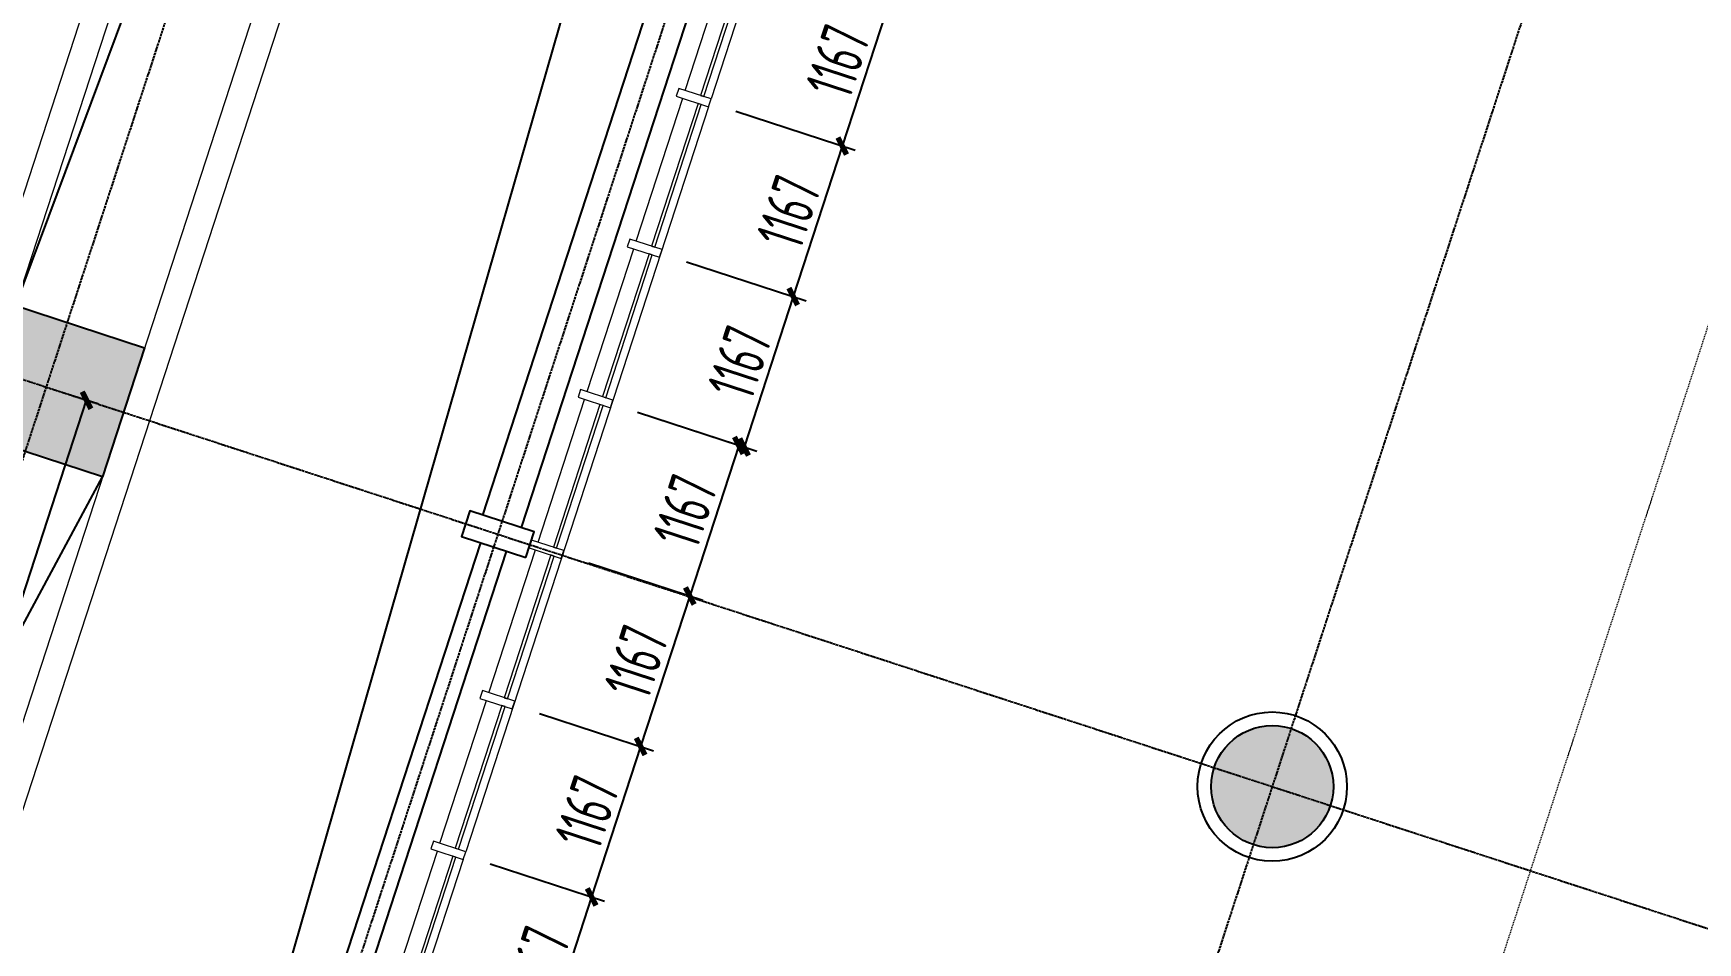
# Model space of a CAD drawing. Header units: millimetres. Extents: x 11515858 to 24947533, y -12764720 to -6305528.
# Drawn here: x 11861204 to 11873465, y -6348031 to -6341330 of the extents above; entities that cross this region are included whole.
import ezdxf

# ---------------------------------------------------------------- set-up
doc = ezdxf.new("R2010")
doc.units = ezdxf.units.MM
doc.header["$LTSCALE"] = 10
for name, pattern in [('A2-RG-AXIS$0$CENTER', [2, 1.25, -0.25, 0.25, -0.25]), ('A2-RG-AXIS$0$DOTE', [2.42, 2, -0.2, 0.02, -0.2]), ('A2-RI-F3$0$HIDDEN', [0.375, 0.25, -0.125]), ('A2-RI-F3$0$Overhead 1_16_', [2.579687, 1.5875, -0.992188])]:
    doc.linetypes.add(name, pattern=pattern)
for name, color, linetype in [('A2-RB-F3$0$A-DIMS-100', 1, 'Continuous'), ('A2-RG-AXIS$0$A-GRID', 1, 'A2-RG-AXIS$0$CENTER'), ('A2-RI-F3$0$A-BEAM-PLAN-S', 2, 'Continuous'), ('A2-RI-F3$0$A-COLS-PLAN-C', 7, 'Continuous'), ('A2-RI-F3$0$A-SYMB-VOID', 35, 'Continuous'), ('A2-RS-F3$0$A-HATH-GRAY', 8, 'Continuous'), ('A2-RS-F3$0$A-WALL-CONC', 6, 'Continuous')]:
    doc.layers.add(name, color=color, linetype=linetype)
for name, color, linetype, lineweight in [('A2-RI-F3$0$A-FLOR-OVHD', 8, 'A2-RI-F3$0$Overhead 1_16_', 5), ('A2-RI-F3$0$A-GLAZ', 140, 'Continuous', 5), ('A2-RI-F3$0$A-GLAZ-CWMG', 3, 'Continuous', 5), ('A2-RI-F3$0$A-WALL', 7, 'Continuous', 5)]:
    doc.layers.add(name, color=color, linetype=linetype, lineweight=lineweight)
doc.styles.add('A2-RB-F3$0$XD2008', font='hzs.shx', dxfattribs={"width": 0.7, "bigfont": 'hztxt.shx'})
doc.dimstyles.new('A2-RB-F3$0$XD100$0', dxfattribs={"dimscale": 100, "dimtxt": 3.5, "dimasz": 1, "dimexe": 1, "dimexo": 2, "dimgap": 0.5, "dimtad": 1, "dimdec": 0, "dimdsep": 46, "dimtxsty": 'A2-RB-F3$0$XD2008', "dimblk1": 'A2-RB-F3$0$_ArchTick', "dimblk2": 'A2-RB-F3$0$_ArchTick', "dimsah": 1, "dimcen": 2.5, "dimclrt": 4, "dimaunit": 1, "dimadec": 0, "dimazin": 0, "dimtfac": 1, "dimtdec": 0, "dimtix": 1, "dimtmove": 1, "dimatfit": 3, "dimfxl": 0, "dimtolj": 1, "dimtzin": 0, "dimarcsym": 0})

# ---------------------------------------------------------------- blocks, each defined once
blk = doc.blocks.new('A2-RG-AXIS')
at = {"layer": 'A2-RG-AXIS$0$A-GRID', "linetype": 'A2-RG-AXIS$0$DOTE'}
for p, q in [((11869345.5, -6319247.1), (11856184.8, -6359624.4)), ((11872673.2, -6320331.8), (11859512.5, -6360709)), ((11878378.1, -6322191.3), (11865217.4, -6362568.5)), ((11836628.7, -6335895.9), (11874589.4, -6348268.9))]:
    blk.add_line(p, q, dxfattribs=at)
blk = doc.blocks.new('A2-RB-F3$0$_ArchTick')
at = {"color": 0, "linetype": 'ByBlock', "const_width": 0.4}
blk.add_lwpolyline([(-0.5, -0.5), (0.5, 0.5)], dxfattribs=at)
blk = doc.blocks.new('*D770')
at = {"layer": 'A2-RB-F3$0$A-DIMS-100', "color": 0, "lineweight": -2, "transparency": 16777216}
for p, q in [((11866739, -6340795), (11867620, -6341082)), ((11867525, -6341051), (11867163, -6342161)), ((11866378, -6341905), (11867258, -6342192))]:
    blk.add_line(p, q, dxfattribs=at)
at = {"layer": 'Defpoints', "color": 0, "transparency": 16777216}
for p in [(11866549, -6340734), (11866188, -6341843), (11867163, -6342161)]:
    blk.add_point(p, dxfattribs=at)
at = {"layer": 'A2-RB-F3$0$A-DIMS-100', "color": 0, "lineweight": -2, "transparency": 16777216, "xscale": 100, "yscale": 100, "zscale": 100}
for p, rotation in [((11867525, -6341051), 71.94704049338493), ((11867163, -6342161), 251.9470404933849)]:
    blk.add_blockref('A2-RB-F3$0$_ArchTick', p, dxfattribs=dict(at, rotation=rotation))
at = {"layer": 'A2-RB-F3$0$A-DIMS-100', "color": 4, "transparency": 16777216, "insert": (11867130, -6341536), "char_height": 350, "attachment_point": 5, "rotation": 71.947, "style": 'A2-RB-F3$0$XD2008'}
blk.add_mtext('\\A1;1167', dxfattribs=at)
blk = doc.blocks.new('*D771')
at = {"layer": 'A2-RB-F3$0$A-DIMS-100', "color": 0, "lineweight": -2, "transparency": 16777216}
for p, q in [((11866378, -6341905), (11867258, -6342192)), ((11867163, -6342161), (11866802, -6343270)), ((11866016, -6343014), (11866897, -6343301))]:
    blk.add_line(p, q, dxfattribs=at)
at = {"layer": 'Defpoints', "color": 0, "transparency": 16777216}
for p in [(11866188, -6341843), (11865826, -6342952), (11866802, -6343270)]:
    blk.add_point(p, dxfattribs=at)
at = {"layer": 'A2-RB-F3$0$A-DIMS-100', "color": 0, "lineweight": -2, "transparency": 16777216, "xscale": 100, "yscale": 100, "zscale": 100}
for p, rotation in [((11867163, -6342161), 71.94704049328381), ((11866802, -6343270), 251.9470404932838)]:
    blk.add_blockref('A2-RB-F3$0$_ArchTick', p, dxfattribs=dict(at, rotation=rotation))
at = {"layer": 'A2-RB-F3$0$A-DIMS-100', "color": 4, "transparency": 16777216, "insert": (11866768, -6342646), "char_height": 350, "attachment_point": 5, "rotation": 71.947, "style": 'A2-RB-F3$0$XD2008'}
blk.add_mtext('\\A1;1167', dxfattribs=at)
blk = doc.blocks.new('*D772')
at = {"layer": 'A2-RB-F3$0$A-DIMS-100', "color": 0, "lineweight": -2, "transparency": 16777216}
for p, q in [((11866016, -6343014), (11866897, -6343301)), ((11866802, -6343270), (11866440, -6344379)), ((11865655, -6344123), (11866535, -6344410))]:
    blk.add_line(p, q, dxfattribs=at)
at = {"layer": 'Defpoints', "color": 0, "transparency": 16777216}
for p in [(11865826, -6342952), (11865464, -6344061), (11866440, -6344379)]:
    blk.add_point(p, dxfattribs=at)
at = {"layer": 'A2-RB-F3$0$A-DIMS-100', "color": 0, "lineweight": -2, "transparency": 16777216, "xscale": 100, "yscale": 100, "zscale": 100}
for p, rotation in [((11866802, -6343270), 71.94704049338493), ((11866440, -6344379), 251.9470404933849)]:
    blk.add_blockref('A2-RB-F3$0$_ArchTick', p, dxfattribs=dict(at, rotation=rotation))
at = {"layer": 'A2-RB-F3$0$A-DIMS-100', "color": 4, "transparency": 16777216, "insert": (11866407, -6343755), "char_height": 350, "attachment_point": 5, "rotation": 71.947, "style": 'A2-RB-F3$0$XD2008'}
blk.add_mtext('\\A1;1167', dxfattribs=at)
blk = doc.blocks.new('*D773')
at = {"layer": 'A2-RB-F3$0$A-DIMS-100', "color": 0, "lineweight": -2, "transparency": 16777216}
for p, q in [((11865655, -6344123), (11866496, -6344398)), ((11866401, -6344367), (11866040, -6345476)), ((11865293, -6345232), (11866135, -6345507))]:
    blk.add_line(p, q, dxfattribs=at)
at = {"layer": 'Defpoints', "color": 0, "transparency": 16777216}
for p in [(11865464, -6344061), (11865103, -6345170), (11866040, -6345476)]:
    blk.add_point(p, dxfattribs=at)
at = {"layer": 'A2-RB-F3$0$A-DIMS-100', "color": 0, "lineweight": -2, "transparency": 16777216, "xscale": 100, "yscale": 100, "zscale": 100}
for p, rotation in [((11866401, -6344367), 71.94704049328381), ((11866040, -6345476), 251.9470404932838)]:
    blk.add_blockref('A2-RB-F3$0$_ArchTick', p, dxfattribs=dict(at, rotation=rotation))
at = {"layer": 'A2-RB-F3$0$A-DIMS-100', "color": 4, "transparency": 16777216, "insert": (11866006, -6344851), "char_height": 350, "attachment_point": 5, "rotation": 71.947, "style": 'A2-RB-F3$0$XD2008'}
blk.add_mtext('\\A1;1167', dxfattribs=at)
blk = doc.blocks.new('*D774')
at = {"layer": 'A2-RB-F3$0$A-DIMS-100', "color": 0, "lineweight": -2, "transparency": 16777216}
for p, q in [((11865293, -6345232), (11866135, -6345507)), ((11866040, -6345476), (11865678, -6346585)), ((11864932, -6346342), (11865773, -6346616))]:
    blk.add_line(p, q, dxfattribs=at)
at = {"layer": 'Defpoints', "color": 0, "transparency": 16777216}
for p in [(11865103, -6345170), (11864741, -6346280), (11865678, -6346585)]:
    blk.add_point(p, dxfattribs=at)
at = {"layer": 'A2-RB-F3$0$A-DIMS-100', "color": 0, "lineweight": -2, "transparency": 16777216, "xscale": 100, "yscale": 100, "zscale": 100}
for p, rotation in [((11866040, -6345476), 71.94704049338493), ((11865678, -6346585), 251.9470404933849)]:
    blk.add_blockref('A2-RB-F3$0$_ArchTick', p, dxfattribs=dict(at, rotation=rotation))
at = {"layer": 'A2-RB-F3$0$A-DIMS-100', "color": 4, "transparency": 16777216, "insert": (11865645, -6345961), "char_height": 350, "attachment_point": 5, "rotation": 71.947, "style": 'A2-RB-F3$0$XD2008'}
blk.add_mtext('\\A1;1167', dxfattribs=at)
blk = doc.blocks.new('*D775')
at = {"layer": 'A2-RB-F3$0$A-DIMS-100', "color": 0, "lineweight": -2, "transparency": 16777216}
for p, q in [((11864932, -6346342), (11865773, -6346616)), ((11865678, -6346585), (11865317, -6347694)), ((11864570, -6347451), (11865412, -6347725))]:
    blk.add_line(p, q, dxfattribs=at)
at = {"layer": 'Defpoints', "color": 0, "transparency": 16777216}
for p in [(11864741, -6346280), (11864380, -6347389), (11865317, -6347694)]:
    blk.add_point(p, dxfattribs=at)
at = {"layer": 'A2-RB-F3$0$A-DIMS-100', "color": 0, "lineweight": -2, "transparency": 16777216, "xscale": 100, "yscale": 100, "zscale": 100}
for p, rotation in [((11865678, -6346585), 71.94704049337078), ((11865317, -6347694), 251.9470404933707)]:
    blk.add_blockref('A2-RB-F3$0$_ArchTick', p, dxfattribs=dict(at, rotation=rotation))
at = {"layer": 'A2-RB-F3$0$A-DIMS-100', "color": 4, "transparency": 16777216, "insert": (11865283, -6347070), "char_height": 350, "attachment_point": 5, "rotation": 71.947, "style": 'A2-RB-F3$0$XD2008'}
blk.add_mtext('\\A1;1167', dxfattribs=at)
blk = doc.blocks.new('*D776')
at = {"layer": 'A2-RB-F3$0$A-DIMS-100', "color": 0, "lineweight": -2, "transparency": 16777216}
for p, q in [((11864570, -6347451), (11865412, -6347725)), ((11865317, -6347694), (11864955, -6348804)), ((11864208, -6348560), (11865050, -6348835))]:
    blk.add_line(p, q, dxfattribs=at)
at = {"layer": 'Defpoints', "color": 0, "transparency": 16777216}
for p in [(11864380, -6347389), (11864018, -6348498), (11864955, -6348804)]:
    blk.add_point(p, dxfattribs=at)
at = {"layer": 'A2-RB-F3$0$A-DIMS-100', "color": 0, "lineweight": -2, "transparency": 16777216, "xscale": 100, "yscale": 100, "zscale": 100}
for p, rotation in [((11865317, -6347694), 71.94704049336718), ((11864955, -6348804), 251.9470404933672)]:
    blk.add_blockref('A2-RB-F3$0$_ArchTick', p, dxfattribs=dict(at, rotation=rotation))
at = {"layer": 'A2-RB-F3$0$A-DIMS-100', "color": 4, "transparency": 16777216, "insert": (11864922, -6348179), "char_height": 350, "attachment_point": 5, "rotation": 71.947, "style": 'A2-RB-F3$0$XD2008'}
blk.add_mtext('\\A1;1167', dxfattribs=at)
blk = doc.blocks.new('*D664')
at = {"layer": 'A2-RB-F3$0$A-DIMS-100', "color": 0, "lineweight": -2, "transparency": 16777216}
for p, q in [((11860527, -6347314), (11861596, -6344034)), ((11861678, -6344061), (11861501, -6344003)), ((11860609, -6347341), (11860432, -6347283))]:
    blk.add_line(p, q, dxfattribs=at)
at = {"layer": 'Defpoints', "color": 0, "transparency": 16777216}
for p in [(11861596, -6344034), (11861869, -6344123), (11860799, -6347403)]:
    blk.add_point(p, dxfattribs=at)
at = {"layer": 'A2-RB-F3$0$A-DIMS-100', "color": 0, "lineweight": -2, "transparency": 16777216, "xscale": 100, "yscale": 100, "zscale": 100}
for p, rotation in [((11861596, -6344034), 71.94700741491974), ((11860527, -6347314), 251.9470074149197)]:
    blk.add_blockref('A2-RB-F3$0$_ArchTick', p, dxfattribs=dict(at, rotation=rotation))
at = {"layer": 'A2-RB-F3$0$A-DIMS-100', "color": 4, "transparency": 16777216, "insert": (11860848, -6345604), "char_height": 350, "attachment_point": 5, "rotation": 71.947, "style": 'A2-RB-F3$0$XD2008'}
blk.add_mtext('\\A1;3450', dxfattribs=at)
blk = doc.blocks.new('A2-RI-F3$0$System Panel - Glazed - Frit-5394266-Documents - Level 3')
at = {"layer": 'A2-RI-F3$0$A-GLAZ', "lineweight": 13}
for p, q in [((553, 44), (-553, 44)), ((-553, 44), (-553, 19)), ((-553, 19), (553, 19)), ((553, 19), (553, 44))]:
    blk.add_line(p, q, dxfattribs=at)
blk = doc.blocks.new('A2-RI-F3$0$System Panel - Glazed - Frit-5347630-Documents - Level 3')
at = {"layer": 'A2-RI-F3$0$A-GLAZ', "lineweight": 13}
for p, q in [((553, 44), (-553, 44)), ((-553, 44), (-553, 19)), ((-553, 19), (553, 19)), ((553, 19), (553, 44))]:
    blk.add_line(p, q, dxfattribs=at)
blk = doc.blocks.new('A2-RI-F3$0$Rectangular Mullion - 60mm x 200mm-V14-Documents - Level 3')
at = {"layer": 'A2-RI-F3$0$A-GLAZ-CWMG', "lineweight": 20}
for p, q in [((-30, 150), (30, 150)), ((-30, -100), (-30, 150)), ((30, 150), (30, -100)), ((30, -100), (-30, -100))]:
    blk.add_line(p, q, dxfattribs=at)
blk = doc.blocks.new('A2-RI-F3$0$System Panel - Glazed - Frit-5394269-Documents - Level 3')
at = {"layer": 'A2-RI-F3$0$A-GLAZ', "lineweight": 13}
for p, q in [((553, 44), (-553, 44)), ((-553, 44), (-553, 19)), ((-553, 19), (553, 19)), ((553, 19), (553, 44))]:
    blk.add_line(p, q, dxfattribs=at)
blk = doc.blocks.new('A2-RI-F3$0$System Panel - Glazed - Frit-5394282-Documents - Level 3')
at = {"layer": 'A2-RI-F3$0$A-GLAZ', "lineweight": 13}
for p, q in [((553, 44), (-553, 44)), ((-553, 44), (-553, 19)), ((-553, 19), (553, 19)), ((553, 19), (553, 44))]:
    blk.add_line(p, q, dxfattribs=at)
blk = doc.blocks.new('A2-RI-F3$0$System Panel - Glazed - Frit-5394280-Documents - Level 3')
at = {"layer": 'A2-RI-F3$0$A-GLAZ', "lineweight": 13}
for p, q in [((553, 44), (-553, 44)), ((-553, 44), (-553, 19)), ((-553, 19), (553, 19)), ((553, 19), (553, 44))]:
    blk.add_line(p, q, dxfattribs=at)
blk = doc.blocks.new('A2-RI-F3$0$Rectangular Mullion - 60mm x 200mm-3663804-Documents - Level 3')
at = {"layer": 'A2-RI-F3$0$A-GLAZ-CWMG'}
blk.add_line((91287, -26247), (91287, -27354), dxfattribs=at)
blk = doc.blocks.new('A2-RI-F3$0$Rectangular Mullion - 60mm x 200mm-V42-Documents - Level 3')
at = {"layer": 'A2-RI-F3$0$A-GLAZ-CWMG'}
blk.add_line((91287, -33247), (91287, -34354), dxfattribs=at)
blk = doc.blocks.new('A2-RI-F3')
blk.add_circle((11870330.7, -6346880.8), 550)
at = {"layer": 'A2-RI-F3$0$A-BEAM-PLAN-S'}
for p, q in [((11864514.2, -6344879.8), (11866621.5, -6338414.5)), ((11864799.4, -6344972.7), (11866906.7, -6338507.5)), ((11862392.4, -6351550.7), (11864499.7, -6345085.4)), ((11863164.1, -6349828.6), (11864689.9, -6345147.4))]:
    blk.add_line(p, q, dxfattribs=at)
at = {"layer": 'A2-RI-F3$0$A-COLS-PLAN-C'}
blk.add_lwpolyline([(11864832.4, -6345193.8), (11864894.4, -6345003.7), (11864419, -6344848.7), (11864357, -6345038.9)], close=True, dxfattribs=at)
at = {"layer": 'A2-RI-F3$0$A-FLOR-OVHD', "ltscale": 0.5}
blk.add_line((11879356.1, -6325645.4), (11871959.5, -6348337.9), dxfattribs=at)
at = {"layer": 'A2-RI-F3$0$A-GLAZ-CWMG'}
for p, q in [((11866006.7, -6341752.2), (11866349.6, -6340700)), ((11866178.2, -6341871.2), (11864389, -6347360.4)), ((11865645.1, -6342861.4), (11865988.1, -6341809.2)), ((11865283.5, -6343970.7), (11865626.5, -6342918.5)), ((11864922, -6345079.9), (11865264.9, -6344027.7)), ((11864560.4, -6346189.2), (11864903.4, -6345137)), ((11864198.9, -6347298.4), (11864541.8, -6346246.2)), ((11863837.3, -6348407.7), (11864180.3, -6347355.5))]:
    blk.add_line(p, q, dxfattribs=at)
at = {"layer": 'A2-RI-F3$0$A-SYMB-VOID'}
for points in [[(11867625.9, -6326782.3), (11868507.3, -6329358.6), (11860360.5, -6357664.8)], [(11861072.9, -6343337.7), (11862990.4, -6338196.1), (11863882.3, -6337943)], [(11859103.8, -6346850.6), (11860565.6, -6346729), (11861713, -6344598.4)]]:
    blk.add_lwpolyline(points, dxfattribs=at)
at = {"layer": 'A2-RI-F3$0$A-WALL'}
for p, q in [((11866758.7, -6329766.4), (11859528.4, -6351948)), ((11865124.9, -6334133.2), (11860799.4, -6347403.3)), ((11862742.2, -6337571.1), (11860882.7, -6343275.7)), ((11862932.3, -6337633.1), (11861072.9, -6343337.7))]:
    blk.add_line(p, q, dxfattribs=at)
at = {"linetype": 'A2-RI-F3$0$HIDDEN', "ltscale": 3}
blk.add_blockref('A2-RG-AXIS', (0, 0), dxfattribs=at)
at = {"layer": 'A2-RI-F3$0$A-GLAZ', "rotation": 251.9467472745553}
for name, p in [('A2-RI-F3$0$System Panel - Glazed - Frit-5394269-Documents - Level 3', (11866273.2, -6341257.1)), ('A2-RI-F3$0$System Panel - Glazed - Frit-5394282-Documents - Level 3', (11865911.7, -6342366.3)), ('A2-RI-F3$0$System Panel - Glazed - Frit-5394266-Documents - Level 3', (11865550.1, -6343475.6)), ('A2-RI-F3$0$System Panel - Glazed - Frit-5394280-Documents - Level 3', (11865188.5, -6344584.8)), ('A2-RI-F3$0$System Panel - Glazed - Frit-5394269-Documents - Level 3', (11864827, -6345694.1)), ('A2-RI-F3$0$System Panel - Glazed - Frit-5394282-Documents - Level 3', (11864465.4, -6346803.3)), ('A2-RI-F3$0$System Panel - Glazed - Frit-5347630-Documents - Level 3', (11864103.9, -6347912.5))]:
    blk.add_blockref(name, p, dxfattribs=at)
at = {"layer": 'A2-RI-F3$0$A-GLAZ-CWMG', "rotation": 341.9467472745557}
for name in ['A2-RI-F3$0$Rectangular Mullion - 60mm x 200mm-3663804-Documents - Level 3', 'A2-RI-F3$0$Rectangular Mullion - 60mm x 200mm-V42-Documents - Level 3']:
    blk.add_blockref(name, (11787881, -6287517.1), dxfattribs=at)
at = {"layer": 'A2-RI-F3$0$A-GLAZ-CWMG', "extrusion": (0, 0, -1), "rotation": 288.0532527254447}
for p in [(-11866092.4, -6341811.7), (-11865730.9, -6342921), (-11865369.3, -6344030.2), (-11865007.8, -6345139.4), (-11864646.2, -6346248.7), (-11864284.7, -6347357.9)]:
    blk.add_blockref('A2-RI-F3$0$Rectangular Mullion - 60mm x 200mm-V14-Documents - Level 3', p, dxfattribs=at)
blk = doc.blocks.new('A2-RS-F3')
at = {"layer": 'A2-RS-F3$0$A-HATH-GRAY'}
blk.add_hatch(color=256, dxfattribs=at).paths.add_polyline_path([(11860883, -6343275), (11862024, -6343648), (11861713, -6344598), (11860572, -6344225)])
h = blk.add_hatch(color=256, dxfattribs=at)
edge = h.paths.add_edge_path()
edge.add_arc((11870331, -6346881), 450, 0, 360)
at = {"layer": 'A2-RS-F3$0$A-WALL-CONC'}
blk.add_lwpolyline([(11860883, -6343275), (11862024, -6343648), (11861713, -6344598), (11860572, -6344225), (11860883, -6343275)], dxfattribs=at)
blk.add_circle((11870331, -6346881), 450, dxfattribs=at)
blk = doc.blocks.new('A2-RB-F3')
at = {"layer": 'A2-RB-F3$0$A-DIMS-100'}
for p1, p2, distance, picture, middle in [((11866549.1, -6340733.5), (11866187.6, -6341842.8), 1026, '*D770', (11867130, -6341536.4)), ((11866187.6, -6341842.8), (11865826, -6342952), 1026, '*D771', (11866768.4, -6342645.6)), ((11865826, -6342952), (11865464.5, -6344061.2), 1026, '*D772', (11866406.9, -6343754.9)), ((11860799.4, -6347402.9), (11861868.6, -6344122.6), 286.5, '*D664', (11860847.6, -6345604.3)), ((11865464.5, -6344061.2), (11865102.9, -6345170.5), 985.2, '*D773', (11866006.5, -6344851.5)), ((11865102.9, -6345170.5), (11864741.4, -6346279.7), 985.2, '*D774', (11865644.9, -6345960.7)), ((11864741.4, -6346279.7), (11864379.8, -6347389), 985.2, '*D775', (11865283.4, -6347069.9)), ((11864379.8, -6347389), (11864018.3, -6348498.2), 985.2, '*D776', (11864921.8, -6348179.2))]:
    dim = blk.add_aligned_dim(p1=p1, p2=p2, distance=distance, dimstyle='A2-RB-F3$0$XD100$0', dxfattribs=at)
    dim.commit()
    dim.dimension.update_dxf_attribs({"geometry": picture, "text_midpoint": middle})

msp = doc.modelspace()

# ---------------------------------------------------------------- block references
for name in ['A2-RB-F3', 'A2-RI-F3', 'A2-RG-AXIS', 'A2-RS-F3']:
    msp.add_blockref(name, (0, 0))

doc.saveas('drawing.dxf')
